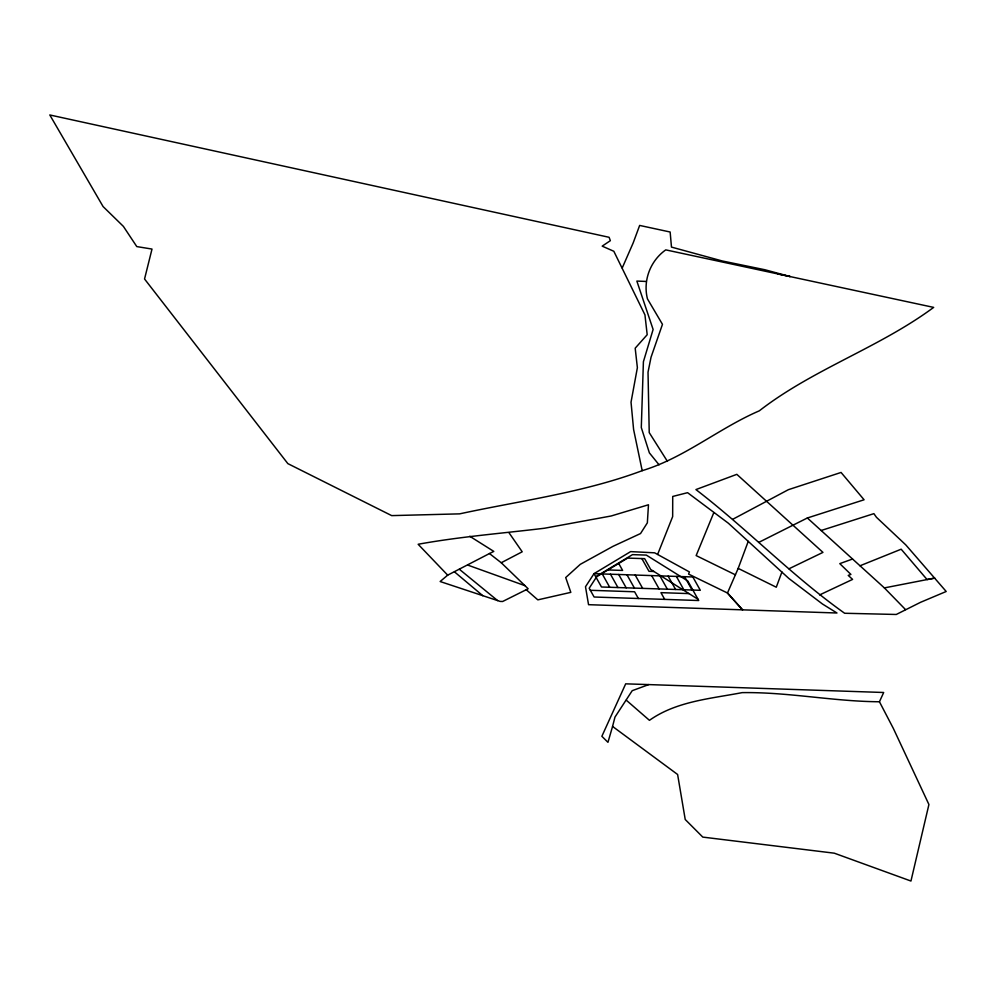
<?xml version="1.0" encoding="UTF-8"?>
<svg xmlns="http://www.w3.org/2000/svg" width="996" height="996" viewBox="0 0 996 996"><rect width="100%" height="100%" fill="white"/><g stroke="black" fill="none" stroke-linecap="round" stroke-linejoin="round"><path stroke-width="1.49" d="M667.42 461.372L649.23 432.625L648.023 372.18L651.048 357.215L662.465 324.335L647.45 298.887C642.793 280.474 650.363 260.753 665.751 249.871L933.663 307.391C879.169 347.716 812.997 369.167 759.313 410.825C718.975 428.193 684.464 457.849 642.196 470.672C583.382 492.647 520.696 500.664 459.617 513.861L391.689 515.617L287.856 463.626L144.544 278.992L152.002 249.062L136.788 246.585L123.404 226.403L103.086 206.558L49.8 114.963L609.104 237.297L610.349 240.683L602.182 246.137L613.835 251.278L644.947 314.873L647.188 334.718L635.187 348.202L637.378 367.673L631.028 402.185L633.593 429.463L642.196 470.672M612.565 726.433L614.98 717.083L632.211 690.689L648.745 684.588L883.676 692.494L879.443 701.757L893.337 728.412L928.919 804.507L910.954 881.037L834.299 853.186L702.79 837.101L685.223 819.496L677.616 774.49L612.565 726.433L607.958 742.331L601.87 736.293L625.687 683.841L648.745 684.588M748.257 541.326L738.185 568.392L727.478 593.006L742.53 609.838L727.478 593.006L688.597 574.094L689.419 571.941L654.621 552.817L630.655 551.61L594.014 573.659L585.499 586.731L588.549 604.684L836.976 613.001L822.472 604.012L788.857 578.464L728.35 523.211L687.576 492.684L672.723 496.456L672.661 516.613L657.609 554.461M781.935 571.953L776.282 587.217L738.185 568.392M713.821 512.604L696.154 555.581L735.459 574.854M622.239 267.949L633.145 242.999L639.656 225.432L670.146 232.018L671.478 247.095L722.299 260.977L764.816 269.729L790.202 276.564L777.826 273.925M447.69 575.153L440.132 581.527L500.092 601.41L502.619 601.497L528.154 588.76L501.237 562.74L489.459 553.552L447.69 575.153L418.133 544.264C460.003 536.645 502.445 533.333 544.513 528.229L611.195 515.978L648.471 504.773L647.35 522.838L640.54 533.545L612.976 546.343L580.295 564.334L565.703 577.543L570.82 592.359L537.828 599.866L526.274 589.757M596.704 576.696L627.617 558.096L644.649 558.656L650.687 569.451L698.034 599.293M788.969 568.791L822.957 552.382L736.828 474.345L695.918 489.584C747.125 528.839 791.982 575.862 844.645 613.262L896.276 614.47L920.478 602.343L946.2 591.487L905.812 544.912L876.468 517.31L873.878 513.65L821.14 530.495M732.745 519.29L788.346 489.696L841.06 472.453L864.092 499.78L807.358 517.982L758.728 542.409M501.237 562.74L522.203 551.796L509.018 532.773M489.459 553.552L493.817 551.411L469.739 536.259M819.583 594.936L852.601 579.398L848.219 575.402L850.92 574.431L839.79 563.636L852.551 559.017M860.009 565.778L901.168 549.207L927.077 579.572L934.746 578.078L884.373 587.901L807.358 517.982M607.934 569.936L622.625 570.434L618.715 563.45M653.936 571.48L648.981 571.306L641.847 558.569M590.342 590.292L634.589 591.773L638.361 598.496M688.908 593.591L660.946 592.657L664.718 599.38M646.342 281.457L636.855 281.071L653.115 329.464L643.404 361.722L641.3 427.545L649.38 452.869L659.053 464.808M879.443 701.757C833.453 701.495 788.048 691.934 742.145 692.631C710.534 698.719 676.421 701.246 649.442 720.32L626.272 700.188M467.597 565.031L524.942 585.66M459.343 569.251L497.602 600.576M454.475 571.853L482.774 595.67M884.373 587.901L905.526 609.589M684.613 576.696L692.083 590.03M676.371 576.423L683.841 589.757M668.129 576.136L675.612 589.483M659.9 575.862L667.37 589.209M651.658 575.588L659.14 588.935M635.187 575.041L642.669 588.375M626.957 574.767L634.427 588.101M618.715 574.48L626.185 587.827M610.473 574.206L617.956 587.553M602.244 573.933L609.714 587.279M597.251 575.837L589.196 588.238L594.114 597.015L698.731 600.526L687.763 580.954L646.317 555.096L632.51 554.635L597.251 575.837M692.843 576.97L594.002 573.659L601.484 586.993L700.325 590.304L692.843 576.97"/></g></svg>
